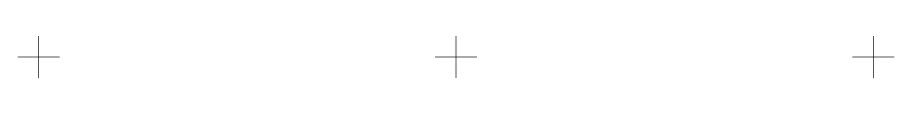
# Model space of a CAD drawing. Extents: x 7572697 to 7573818, y 5546684 to 5547005.
# Drawn here: x 7573397.5 to 7573502.5, y 5546897.5 to 5546902.5 of the extents above; entities that cross this region are included whole.
import ezdxf

# ---------------------------------------------------------------- set-up
doc = ezdxf.new("R2010")
doc.units = 0
doc.header["$MEASUREMENT"] = 0

msp = doc.modelspace()

# ---------------------------------------------------------------- linework, layer by layer
at = {"color": 1, "const_width": 0.065}
for points in [[(7573400, 5546897.5), (7573400, 5546902.5)], [(7573400, 5546897.5), (7573400, 5546902.5)], [(7573400, 5546897.5), (7573400, 5546902.5)], [(7573400, 5546897.5), (7573400, 5546902.5)], [(7573450, 5546897.5), (7573450, 5546902.5)], [(7573450, 5546897.5), (7573450, 5546902.5)], [(7573450, 5546897.5), (7573450, 5546902.5)], [(7573450, 5546897.5), (7573450, 5546902.5)], [(7573500, 5546897.5), (7573500, 5546902.5)], [(7573500, 5546897.5), (7573500, 5546902.5)], [(7573500, 5546897.5), (7573500, 5546902.5)], [(7573500, 5546897.5), (7573500, 5546902.5)], [(7573397.5, 5546900), (7573402.5, 5546900)], [(7573397.5, 5546900), (7573402.5, 5546900)], [(7573397.5, 5546900), (7573402.5, 5546900)], [(7573397.5, 5546900), (7573402.5, 5546900)], [(7573447.5, 5546900), (7573452.5, 5546900)], [(7573447.5, 5546900), (7573452.5, 5546900)], [(7573447.5, 5546900), (7573452.5, 5546900)], [(7573447.5, 5546900), (7573452.5, 5546900)], [(7573497.5, 5546900), (7573502.5, 5546900)], [(7573497.5, 5546900), (7573502.5, 5546900)], [(7573497.5, 5546900), (7573502.5, 5546900)], [(7573497.5, 5546900), (7573502.5, 5546900)]]:
    msp.add_lwpolyline(points, dxfattribs=at)

doc.saveas('drawing.dxf')
